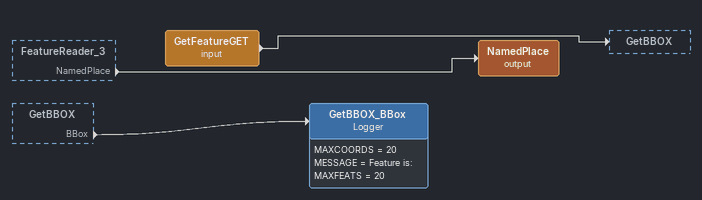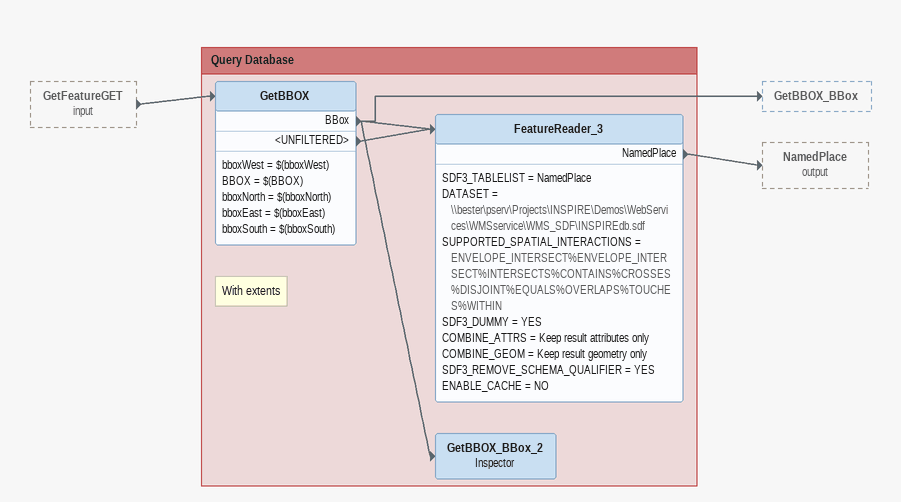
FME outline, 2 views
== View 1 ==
FeatureReader_3 [outside]
    NamedPlace -> NamedPlace (output)
GetBBOX [outside]
    BBox -> GetBBOX_BBox
GetFeatureGET (input)
    -> GetBBOX
NamedPlace (output)
GetBBOX_BBox: Logger
    MAXCOORDS = 20
    MESSAGE = Feature is:
    MAXFEATS = 20

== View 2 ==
GetFeatureGET (input) [outside]
    -> GetBBOX

Bookmark: Query Database
GetBBOX
    bboxWest = $(bboxWest)
    BBOX = $(BBOX)
    bboxNorth = $(bboxNorth)
    bboxEast = $(bboxEast)
    bboxSouth = $(bboxSouth)
    BBox -> FeatureReader_3
    <UNFILTERED> -> FeatureReader_3
    BBox -> GetBBOX_BBox
    BBox -> GetBBOX_BBox_2
Note: With extents
FeatureReader_3
    SDF3_TABLELIST = NamedPlace
    DATASET = \\bester\pserv\Projects\INSPIRE\Demos\WebServices\WMSservice\WMS_SDF\INSPIREdb.sdf
    SUPPORTED_SPATIAL_INTERACTIONS = ENVELOPE_INTERSECT%ENVELOPE_INTERSECT%INTERSECTS%CONTAINS%CROSSES%DISJOINT%EQUALS%OVERLAPS%TOUCHES%WITHIN
    SDF3_DUMMY = YES
    COMBINE_ATTRS = Keep result attributes only
    COMBINE_GEOM = Keep result geometry only
    SDF3_REMOVE_SCHEMA_QUALIFIER = YES
    ENABLE_CACHE = NO
    NamedPlace -> NamedPlace (output)
GetBBOX_BBox_2: Inspector
